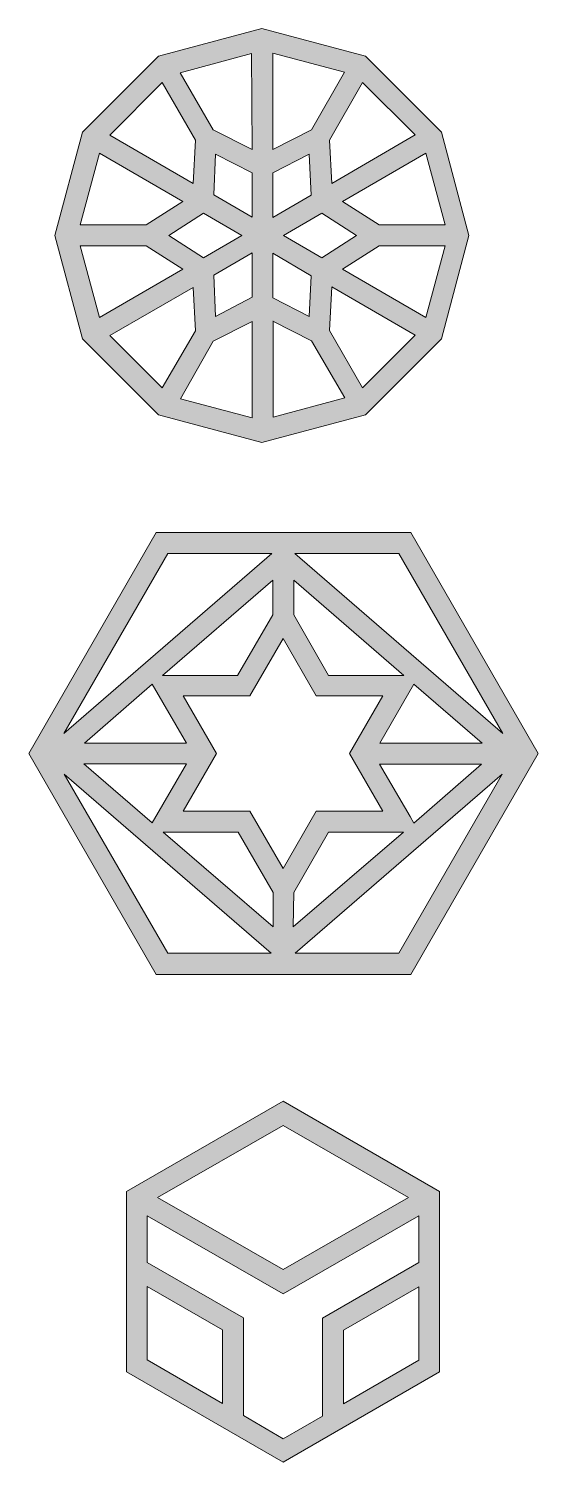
# Model space of a CAD drawing. Header units: millimetres. Extents: x -141 to 330, y -120 to 328.
# Drawn here: x -45 to -6.6, y 217.5 to 325.6 of the extents above; entities that cross this region are included whole.
import ezdxf

# ---------------------------------------------------------------- set-up
doc = ezdxf.new("R2010")
doc.units = ezdxf.units.MM
doc.header["$MEASUREMENT"] = 0
doc.layers.add('Layer 1', color=7, linetype='Continuous', lineweight=0)

msp = doc.modelspace()

# ---------------------------------------------------------------- hatches: boundary and pattern name
at = {"layer": 'Layer 1', "true_color": 0x231f20, "transparency": 33554687}
h = msp.add_hatch(color=250, dxfattribs=at)
h.dxf.hatch_style = 2
edge = h.paths.add_edge_path()
edge.add_spline(control_points=[(-15.06, 303.81), (-15.06, 303.81), (-21.34, 307.45), (-21.34, 307.45), (-21.34, 307.45), (-18.59, 309.21), (-18.59, 309.21), (-18.59, 309.21), (-13.62, 309.21), (-13.62, 309.21), (-13.62, 309.21), (-15.06, 303.81), (-15.06, 303.81)], knot_values=[0, 0, 0, 0, 1, 1, 1, 2, 2, 2, 3, 3, 3, 4, 4, 4, 4], degree=3, periodic=0)
edge = h.paths.add_edge_path()
edge.add_spline(control_points=[(-41.1, 309.21), (-41.1, 309.21), (-36.12, 309.21), (-36.12, 309.21), (-36.12, 309.21), (-33.37, 307.45), (-33.37, 307.45), (-33.37, 307.45), (-39.65, 303.81), (-39.65, 303.81), (-39.65, 303.81), (-41.1, 309.21), (-41.1, 309.21)], knot_values=[0, 0, 0, 0, 1, 1, 1, 2, 2, 2, 3, 3, 3, 4, 4, 4, 4], degree=3, periodic=0)
edge = h.paths.add_edge_path()
edge.add_spline(control_points=[(-39.65, 316.19), (-39.65, 316.19), (-33.37, 312.56), (-33.37, 312.56), (-33.37, 312.56), (-36.12, 310.8), (-36.12, 310.8), (-36.12, 310.8), (-41.1, 310.8), (-41.1, 310.8), (-41.1, 310.8), (-39.65, 316.19), (-39.65, 316.19)], knot_values=[0, 0, 0, 0, 1, 1, 1, 2, 2, 2, 3, 3, 3, 4, 4, 4, 4], degree=3, periodic=0)
edge = h.paths.add_edge_path()
edge.add_spline(control_points=[(-25.79, 309.99), (-25.79, 309.99), (-22.9, 311.68), (-22.9, 311.68), (-22.9, 311.68), (-20.28, 309.99), (-20.28, 309.99), (-20.28, 309.99), (-22.9, 308.29), (-22.9, 308.29), (-22.9, 308.29), (-25.79, 309.99), (-25.79, 309.99)], knot_values=[0, 0, 0, 0, 1, 1, 1, 2, 2, 2, 3, 3, 3, 4, 4, 4, 4], degree=3, periodic=0)
edge = h.paths.add_edge_path()
edge.add_spline(control_points=[(-22.33, 302.82), (-22.33, 302.82), (-22.15, 306.11), (-22.15, 306.11), (-22.15, 306.11), (-15.88, 302.47), (-15.88, 302.47), (-15.88, 302.47), (-19.83, 298.49), (-19.83, 298.49), (-19.83, 298.49), (-22.33, 302.82), (-22.33, 302.82)], knot_values=[0, 0, 0, 0, 1, 1, 1, 2, 2, 2, 3, 3, 3, 4, 4, 4, 4], degree=3, periodic=0)
edge = h.paths.add_edge_path()
edge.add_spline(control_points=[(-26.6, 303.53), (-26.6, 303.53), (-23.67, 302.05), (-23.67, 302.05), (-23.67, 302.05), (-21.17, 297.74), (-21.17, 297.74), (-21.17, 297.74), (-26.56, 296.3), (-26.56, 296.3), (-26.56, 296.3), (-26.56, 303.53), (-26.56, 303.53), (-26.56, 303.53), (-26.6, 303.53), (-26.6, 303.53)], knot_values=[0, 0, 0, 0, 1, 1, 1, 2, 2, 2, 3, 3, 3, 4, 4, 4, 5, 5, 5, 5], degree=3, periodic=0)
edge = h.paths.add_edge_path()
edge.add_spline(control_points=[(-31.08, 302.01), (-31.08, 302.01), (-28.15, 303.49), (-28.15, 303.49), (-28.15, 303.49), (-28.15, 296.23), (-28.15, 296.23), (-28.15, 296.23), (-33.55, 297.67), (-33.55, 297.67), (-33.55, 297.67), (-31.08, 302.01), (-31.08, 302.01)], knot_values=[0, 0, 0, 0, 1, 1, 1, 2, 2, 2, 3, 3, 3, 4, 4, 4, 4], degree=3, periodic=0)
edge = h.paths.add_edge_path()
edge.add_spline(control_points=[(-32.6, 306.07), (-32.6, 306.07), (-32.42, 302.79), (-32.42, 302.79), (-32.42, 302.79), (-34.93, 298.49), (-34.93, 298.49), (-34.93, 298.49), (-38.88, 302.44), (-38.88, 302.44), (-38.88, 302.44), (-32.6, 306.07), (-32.6, 306.07)], knot_values=[0, 0, 0, 0, 1, 1, 1, 2, 2, 2, 3, 3, 3, 4, 4, 4, 4], degree=3, periodic=0)
edge = h.paths.add_edge_path()
edge.add_spline(control_points=[(-28.93, 309.99), (-28.93, 309.99), (-31.82, 308.29), (-31.82, 308.29), (-31.82, 308.29), (-34.43, 309.99), (-34.43, 309.99), (-34.43, 309.99), (-31.82, 311.68), (-31.82, 311.68), (-31.82, 311.68), (-28.93, 309.99), (-28.93, 309.99)], knot_values=[0, 0, 0, 0, 1, 1, 1, 2, 2, 2, 3, 3, 3, 4, 4, 4, 4], degree=3, periodic=0)
edge = h.paths.add_edge_path()
edge.add_spline(control_points=[(-32.42, 317.18), (-32.42, 317.18), (-32.6, 313.9), (-32.6, 313.9), (-32.6, 313.9), (-38.88, 317.54), (-38.88, 317.54), (-38.88, 317.54), (-34.93, 321.52), (-34.93, 321.52), (-34.93, 321.52), (-32.42, 317.18), (-32.42, 317.18)], knot_values=[0, 0, 0, 0, 1, 1, 1, 2, 2, 2, 3, 3, 3, 4, 4, 4, 4], degree=3, periodic=0)
edge = h.paths.add_edge_path()
edge.add_spline(control_points=[(-28.15, 316.48), (-28.15, 316.48), (-31.08, 317.96), (-31.08, 317.96), (-31.08, 317.96), (-33.58, 322.26), (-33.58, 322.26), (-33.58, 322.26), (-28.19, 323.71), (-28.19, 323.71), (-28.19, 323.71), (-28.15, 316.48), (-28.15, 316.48), (-28.15, 316.48), (-28.15, 316.48), (-28.15, 316.48)], knot_values=[0, 0, 0, 0, 1, 1, 1, 2, 2, 2, 3, 3, 3, 4, 4, 4, 5, 5, 5, 5], degree=3, periodic=0)
edge = h.paths.add_edge_path()
edge.add_spline(control_points=[(-23.67, 317.96), (-23.67, 317.96), (-26.6, 316.48), (-26.6, 316.48), (-26.6, 316.48), (-26.6, 323.74), (-26.6, 323.74), (-26.6, 323.74), (-21.2, 322.3), (-21.2, 322.3), (-21.2, 322.3), (-23.67, 317.96), (-23.67, 317.96)], knot_values=[0, 0, 0, 0, 1, 1, 1, 2, 2, 2, 3, 3, 3, 4, 4, 4, 4], degree=3, periodic=0)
edge = h.paths.add_edge_path()
edge.add_spline(control_points=[(-26.6, 314.71), (-26.6, 314.71), (-23.85, 316.12), (-23.85, 316.12), (-23.85, 316.12), (-23.71, 313.02), (-23.71, 313.02), (-23.71, 313.02), (-26.6, 311.33), (-26.6, 311.33), (-26.6, 311.33), (-26.6, 314.71), (-26.6, 314.71)], knot_values=[0, 0, 0, 0, 1, 1, 1, 2, 2, 2, 3, 3, 3, 4, 4, 4, 4], degree=3, periodic=0)
edge = h.paths.add_edge_path()
edge.add_spline(control_points=[(-30.9, 316.12), (-30.9, 316.12), (-28.15, 314.71), (-28.15, 314.71), (-28.15, 314.71), (-28.15, 311.36), (-28.15, 311.36), (-28.15, 311.36), (-31.04, 313.05), (-31.04, 313.05), (-31.04, 313.05), (-30.9, 316.12), (-30.9, 316.12)], knot_values=[0, 0, 0, 0, 1, 1, 1, 2, 2, 2, 3, 3, 3, 4, 4, 4, 4], degree=3, periodic=0)
edge = h.paths.add_edge_path()
edge.add_spline(control_points=[(-30.9, 303.88), (-30.9, 303.88), (-31.04, 306.99), (-31.04, 306.99), (-31.04, 306.99), (-28.15, 308.68), (-28.15, 308.68), (-28.15, 308.68), (-28.15, 305.33), (-28.15, 305.33), (-28.15, 305.33), (-30.9, 303.88), (-30.9, 303.88)], knot_values=[0, 0, 0, 0, 1, 1, 1, 2, 2, 2, 3, 3, 3, 4, 4, 4, 4], degree=3, periodic=0)
edge = h.paths.add_edge_path()
edge.add_spline(control_points=[(-23.85, 303.88), (-23.85, 303.88), (-26.6, 305.29), (-26.6, 305.29), (-26.6, 305.29), (-26.6, 308.65), (-26.6, 308.65), (-26.6, 308.65), (-23.71, 306.95), (-23.71, 306.95), (-23.71, 306.95), (-23.85, 303.88), (-23.85, 303.88)], knot_values=[0, 0, 0, 0, 1, 1, 1, 2, 2, 2, 3, 3, 3, 4, 4, 4, 4], degree=3, periodic=0)
edge = h.paths.add_edge_path()
edge.add_spline(control_points=[(-22.15, 313.9), (-22.15, 313.9), (-22.33, 317.18), (-22.33, 317.18), (-22.33, 317.18), (-19.83, 321.52), (-19.83, 321.52), (-19.83, 321.52), (-15.88, 317.57), (-15.88, 317.57), (-15.88, 317.57), (-22.15, 313.9), (-22.15, 313.9)], knot_values=[0, 0, 0, 0, 1, 1, 1, 2, 2, 2, 3, 3, 3, 4, 4, 4, 4], degree=3, periodic=0)
edge = h.paths.add_edge_path()
edge.add_spline(control_points=[(-13.62, 310.8), (-13.62, 310.8), (-18.59, 310.8), (-18.59, 310.8), (-18.59, 310.8), (-21.34, 312.56), (-21.34, 312.56), (-21.34, 312.56), (-15.06, 316.19), (-15.06, 316.19), (-15.06, 316.19), (-13.62, 310.8), (-13.62, 310.8)], knot_values=[0, 0, 0, 0, 1, 1, 1, 2, 2, 2, 3, 3, 3, 4, 4, 4, 4], degree=3, periodic=0)
edge = h.paths.add_edge_path()
edge.add_spline(control_points=[(-13.9, 317.78), (-13.9, 317.78), (-19.61, 323.5), (-19.61, 323.5), (-19.61, 323.5), (-27.41, 325.58), (-27.41, 325.58), (-27.41, 325.58), (-35.21, 323.5), (-35.21, 323.5), (-35.21, 323.5), (-40.92, 317.78), (-40.92, 317.78), (-40.92, 317.78), (-43, 309.99), (-43, 309.99), (-43, 309.99), (-40.92, 302.19), (-40.92, 302.19), (-40.92, 302.19), (-35.21, 296.47), (-35.21, 296.47), (-35.21, 296.47), (-27.41, 294.39), (-27.41, 294.39), (-27.41, 294.39), (-19.61, 296.47), (-19.61, 296.47), (-19.61, 296.47), (-13.9, 302.19), (-13.9, 302.19), (-13.9, 302.19), (-11.82, 309.99), (-11.82, 309.99), (-11.82, 309.99), (-13.9, 317.78), (-13.9, 317.78)], knot_values=[0, 0, 0, 0, 1, 1, 1, 2, 2, 2, 3, 3, 3, 4, 4, 4, 5, 5, 5, 6, 6, 6, 7, 7, 7, 8, 8, 8, 9, 9, 9, 10, 10, 10, 11, 11, 11, 12, 12, 12, 12], degree=3, periodic=0)
h = msp.add_hatch(color=250, dxfattribs=at)
h.dxf.hatch_style = 2
edge = h.paths.add_edge_path()
edge.add_spline(control_points=[(-17.11, 255.87), (-17.11, 255.87), (-24.91, 255.87), (-24.91, 255.87), (-24.91, 255.87), (-9.31, 269.38), (-9.31, 269.38), (-9.31, 269.38), (-17.11, 255.87), (-17.11, 255.87)], knot_values=[0, 0, 0, 0, 1, 1, 1, 2, 2, 2, 3, 3, 3, 3], degree=3, periodic=0)
edge = h.paths.add_edge_path()
edge.add_spline(control_points=[(-42.3, 269.38), (-42.3, 269.38), (-26.71, 255.87), (-26.71, 255.87), (-26.71, 255.87), (-34.5, 255.87), (-34.5, 255.87), (-34.5, 255.87), (-42.3, 269.38), (-42.3, 269.38)], knot_values=[0, 0, 0, 0, 1, 1, 1, 2, 2, 2, 3, 3, 3, 3], degree=3, periodic=0)
edge = h.paths.add_edge_path()
edge.add_spline(control_points=[(-34.5, 286), (-34.5, 286), (-26.67, 286), (-26.67, 286), (-26.67, 286), (-42.33, 272.45), (-42.33, 272.45), (-42.33, 272.45), (-34.5, 286), (-34.5, 286)], knot_values=[0, 0, 0, 0, 1, 1, 1, 2, 2, 2, 3, 3, 3, 3], degree=3, periodic=0)
edge = h.paths.add_edge_path()
edge.add_spline(control_points=[(-9.28, 272.45), (-9.28, 272.45), (-24.94, 286), (-24.94, 286), (-24.94, 286), (-17.11, 286), (-17.11, 286), (-17.11, 286), (-9.28, 272.45), (-9.28, 272.45)], knot_values=[0, 0, 0, 0, 1, 1, 1, 2, 2, 2, 3, 3, 3, 3], degree=3, periodic=0)
edge = h.paths.add_edge_path()
edge.add_spline(control_points=[(-15.98, 265.68), (-15.98, 265.68), (-16.26, 266.17), (-16.26, 266.17), (-16.26, 266.17), (-18.56, 270.12), (-18.56, 270.12), (-18.56, 270.12), (-10.87, 270.12), (-10.87, 270.12), (-10.87, 270.12), (-15.98, 265.68), (-15.98, 265.68)], knot_values=[0, 0, 0, 0, 1, 1, 1, 2, 2, 2, 3, 3, 3, 4, 4, 4, 4], degree=3, periodic=0)
edge = h.paths.add_edge_path()
edge.add_spline(control_points=[(-25.01, 260.46), (-25.01, 260.46), (-22.4, 265.01), (-22.4, 265.01), (-22.4, 265.01), (-16.76, 265.01), (-16.76, 265.01), (-16.76, 265.01), (-25.05, 257.85), (-25.05, 257.85), (-25.05, 257.85), (-25.01, 260.46), (-25.01, 260.46)], knot_values=[0, 0, 0, 0, 1, 1, 1, 2, 2, 2, 3, 3, 3, 4, 4, 4, 4], degree=3, periodic=0)
edge = h.paths.add_edge_path()
edge.add_spline(control_points=[(-29.21, 265.01), (-29.21, 265.01), (-26.56, 260.46), (-26.56, 260.46), (-26.56, 260.46), (-26.56, 257.85), (-26.56, 257.85), (-26.56, 257.85), (-34.85, 265.01), (-34.85, 265.01), (-34.85, 265.01), (-29.21, 265.01), (-29.21, 265.01)], knot_values=[0, 0, 0, 0, 1, 1, 1, 2, 2, 2, 3, 3, 3, 4, 4, 4, 4], degree=3, periodic=0)
edge = h.paths.add_edge_path()
edge.add_spline(control_points=[(-33.09, 270.16), (-33.09, 270.16), (-35.67, 265.71), (-35.67, 265.71), (-35.67, 265.71), (-40.82, 270.16), (-40.82, 270.16), (-40.82, 270.16), (-33.09, 270.16), (-33.09, 270.16)], knot_values=[0, 0, 0, 0, 1, 1, 1, 2, 2, 2, 3, 3, 3, 3], degree=3, periodic=0)
edge = h.paths.add_edge_path()
edge.add_spline(control_points=[(-35.67, 276.15), (-35.67, 276.15), (-33.09, 271.71), (-33.09, 271.71), (-33.09, 271.71), (-40.78, 271.71), (-40.78, 271.71), (-40.78, 271.71), (-35.67, 276.15), (-35.67, 276.15)], knot_values=[0, 0, 0, 0, 1, 1, 1, 2, 2, 2, 3, 3, 3, 3], degree=3, periodic=0)
edge = h.paths.add_edge_path()
edge.add_spline(control_points=[(-26.6, 281.38), (-26.6, 281.38), (-29.25, 276.82), (-29.25, 276.82), (-29.25, 276.82), (-34.89, 276.82), (-34.89, 276.82), (-34.89, 276.82), (-26.6, 283.99), (-26.6, 283.99), (-26.6, 283.99), (-26.6, 281.38), (-26.6, 281.38)], knot_values=[0, 0, 0, 0, 1, 1, 1, 2, 2, 2, 3, 3, 3, 4, 4, 4, 4], degree=3, periodic=0)
edge = h.paths.add_edge_path()
edge.add_spline(control_points=[(-22.4, 276.82), (-22.4, 276.82), (-25.01, 281.38), (-25.01, 281.38), (-25.01, 281.38), (-25.01, 283.99), (-25.01, 283.99), (-25.01, 283.99), (-16.72, 276.82), (-16.72, 276.82), (-16.72, 276.82), (-22.4, 276.82), (-22.4, 276.82)], knot_values=[0, 0, 0, 0, 1, 1, 1, 2, 2, 2, 3, 3, 3, 4, 4, 4, 4], degree=3, periodic=0)
edge = h.paths.add_edge_path()
edge.add_spline(control_points=[(-15.98, 276.15), (-15.98, 276.15), (-10.83, 271.71), (-10.83, 271.71), (-10.83, 271.71), (-18.52, 271.71), (-18.52, 271.71), (-18.52, 271.71), (-15.98, 276.15), (-15.98, 276.15)], knot_values=[0, 0, 0, 0, 1, 1, 1, 2, 2, 2, 3, 3, 3, 3], degree=3, periodic=0)
edge = h.paths.add_edge_path()
edge.add_spline(control_points=[(-25.82, 262.25), (-25.82, 262.25), (-28.33, 266.59), (-28.33, 266.59), (-28.33, 266.59), (-33.34, 266.59), (-33.34, 266.59), (-33.34, 266.59), (-30.83, 270.93), (-30.83, 270.93), (-30.83, 270.93), (-33.34, 275.27), (-33.34, 275.27), (-33.34, 275.27), (-28.33, 275.27), (-28.33, 275.27), (-28.33, 275.27), (-25.82, 279.61), (-25.82, 279.61), (-25.82, 279.61), (-23.32, 275.27), (-23.32, 275.27), (-23.32, 275.27), (-18.31, 275.27), (-18.31, 275.27), (-18.31, 275.27), (-20.81, 270.93), (-20.81, 270.93), (-20.81, 270.93), (-18.31, 266.59), (-18.31, 266.59), (-18.31, 266.59), (-23.32, 266.59), (-23.32, 266.59), (-23.32, 266.59), (-25.82, 262.25), (-25.82, 262.25)], knot_values=[0, 0, 0, 0, 1, 1, 1, 2, 2, 2, 3, 3, 3, 4, 4, 4, 5, 5, 5, 6, 6, 6, 7, 7, 7, 8, 8, 8, 9, 9, 9, 10, 10, 10, 11, 11, 11, 12, 12, 12, 12], degree=3, periodic=0)
edge = h.paths.add_edge_path()
edge.add_spline(control_points=[(-16.19, 287.58), (-16.19, 287.58), (-35.38, 287.58), (-35.38, 287.58), (-35.38, 287.58), (-44.98, 270.93), (-44.98, 270.93), (-44.98, 270.93), (-35.38, 254.28), (-35.38, 254.28), (-35.38, 254.28), (-16.19, 254.28), (-16.19, 254.28), (-16.19, 254.28), (-6.6, 270.93), (-6.6, 270.93), (-6.6, 270.93), (-16.19, 287.58), (-16.19, 287.58)], knot_values=[0, 0, 0, 0, 1, 1, 1, 2, 2, 2, 3, 3, 3, 4, 4, 4, 5, 5, 5, 6, 6, 6, 6], degree=3, periodic=0)
h = msp.add_hatch(color=250, dxfattribs=at)
h.dxf.hatch_style = 2
edge = h.paths.add_edge_path()
edge.add_spline(control_points=[(-21.27, 221.9), (-21.27, 221.9), (-21.27, 227.44), (-21.27, 227.44), (-21.27, 227.44), (-15.59, 230.72), (-15.59, 230.72), (-15.59, 230.72), (-15.59, 225.18), (-15.59, 225.18), (-15.59, 225.18), (-21.27, 221.9), (-21.27, 221.9)], knot_values=[0, 0, 0, 0, 1, 1, 1, 2, 2, 2, 3, 3, 3, 4, 4, 4, 4], degree=3, periodic=0)
edge = h.paths.add_edge_path()
edge.add_spline(control_points=[(-28.79, 221.02), (-28.79, 221.02), (-28.79, 228.39), (-28.79, 228.39), (-28.79, 228.39), (-36.05, 232.55), (-36.05, 232.55), (-36.05, 232.55), (-36.05, 236.08), (-36.05, 236.08), (-36.05, 236.08), (-25.82, 230.19), (-25.82, 230.19), (-25.82, 230.19), (-15.59, 236.08), (-15.59, 236.08), (-15.59, 236.08), (-15.59, 232.55), (-15.59, 232.55), (-15.59, 232.55), (-22.86, 228.35), (-22.86, 228.35), (-22.86, 228.35), (-22.86, 220.98), (-22.86, 220.98), (-22.86, 220.98), (-25.82, 219.25), (-25.82, 219.25), (-25.82, 219.25), (-28.79, 221.02), (-28.79, 221.02)], knot_values=[0, 0, 0, 0, 1, 1, 1, 2, 2, 2, 3, 3, 3, 4, 4, 4, 5, 5, 5, 6, 6, 6, 7, 7, 7, 8, 8, 8, 9, 9, 9, 10, 10, 10, 10], degree=3, periodic=0)
edge = h.paths.add_edge_path()
edge.add_spline(control_points=[(-36.05, 230.75), (-36.05, 230.75), (-30.37, 227.47), (-30.37, 227.47), (-30.37, 227.47), (-30.37, 221.93), (-30.37, 221.93), (-30.37, 221.93), (-36.05, 225.21), (-36.05, 225.21), (-36.05, 225.21), (-36.05, 230.75), (-36.05, 230.75)], knot_values=[0, 0, 0, 0, 1, 1, 1, 2, 2, 2, 3, 3, 3, 4, 4, 4, 4], degree=3, periodic=0)
edge = h.paths.add_edge_path()
edge.add_spline(control_points=[(-16.37, 237.45), (-16.37, 237.45), (-25.82, 232.02), (-25.82, 232.02), (-25.82, 232.02), (-35.28, 237.45), (-35.28, 237.45), (-35.28, 237.45), (-25.82, 242.89), (-25.82, 242.89), (-25.82, 242.89), (-16.37, 237.45), (-16.37, 237.45)], knot_values=[0, 0, 0, 0, 1, 1, 1, 2, 2, 2, 3, 3, 3, 4, 4, 4, 4], degree=3, periodic=0)
edge = h.paths.add_edge_path()
edge.add_spline(control_points=[(-25.82, 244.72), (-25.82, 244.72), (-37.61, 237.91), (-37.61, 237.91), (-37.61, 237.91), (-37.61, 224.3), (-37.61, 224.3), (-37.61, 224.3), (-25.82, 217.49), (-25.82, 217.49), (-25.82, 217.49), (-14.04, 224.3), (-14.04, 224.3), (-14.04, 224.3), (-14.04, 237.91), (-14.04, 237.91), (-14.04, 237.91), (-25.82, 244.72), (-25.82, 244.72)], knot_values=[0, 0, 0, 0, 1, 1, 1, 2, 2, 2, 3, 3, 3, 4, 4, 4, 5, 5, 5, 6, 6, 6, 6], degree=3, periodic=0)

# ---------------------------------------------------------------- linework, layer by layer
at = {"layer": 'Layer 1'}
for points, knots in [([(-13.9, 317.78), (-13.9, 317.78), (-19.61, 323.5), (-19.61, 323.5), (-19.61, 323.5), (-27.41, 325.58), (-27.41, 325.58), (-27.41, 325.58), (-35.21, 323.5), (-35.21, 323.5), (-35.21, 323.5), (-40.92, 317.78), (-40.92, 317.78), (-40.92, 317.78), (-43, 309.99), (-43, 309.99), (-43, 309.99), (-40.92, 302.19), (-40.92, 302.19), (-40.92, 302.19), (-35.21, 296.47), (-35.21, 296.47), (-35.21, 296.47), (-27.41, 294.39), (-27.41, 294.39), (-27.41, 294.39), (-19.61, 296.47), (-19.61, 296.47), (-19.61, 296.47), (-13.9, 302.19), (-13.9, 302.19), (-13.9, 302.19), (-11.82, 309.99), (-11.82, 309.99), (-11.82, 309.99), (-13.9, 317.78), (-13.9, 317.78)], [0, 0, 0, 0, 1, 1, 1, 2, 2, 2, 3, 3, 3, 4, 4, 4, 5, 5, 5, 6, 6, 6, 7, 7, 7, 8, 8, 8, 9, 9, 9, 10, 10, 10, 11, 11, 11, 12, 12, 12, 12]), ([(-28.15, 316.48), (-28.15, 316.48), (-31.08, 317.96), (-31.08, 317.96), (-31.08, 317.96), (-33.58, 322.26), (-33.58, 322.26), (-33.58, 322.26), (-28.19, 323.71), (-28.19, 323.71), (-28.19, 323.71), (-28.15, 316.48), (-28.15, 316.48), (-28.15, 316.48), (-28.15, 316.48), (-28.15, 316.48)], [0, 0, 0, 0, 1, 1, 1, 2, 2, 2, 3, 3, 3, 4, 4, 4, 5, 5, 5, 5]), ([(-23.67, 317.96), (-23.67, 317.96), (-26.6, 316.48), (-26.6, 316.48), (-26.6, 316.48), (-26.6, 323.74), (-26.6, 323.74), (-26.6, 323.74), (-21.2, 322.3), (-21.2, 322.3), (-21.2, 322.3), (-23.67, 317.96), (-23.67, 317.96)], [0, 0, 0, 0, 1, 1, 1, 2, 2, 2, 3, 3, 3, 4, 4, 4, 4]), ([(-32.42, 317.18), (-32.42, 317.18), (-32.6, 313.9), (-32.6, 313.9), (-32.6, 313.9), (-38.88, 317.54), (-38.88, 317.54), (-38.88, 317.54), (-34.93, 321.52), (-34.93, 321.52), (-34.93, 321.52), (-32.42, 317.18), (-32.42, 317.18)], [0, 0, 0, 0, 1, 1, 1, 2, 2, 2, 3, 3, 3, 4, 4, 4, 4]), ([(-22.15, 313.9), (-22.15, 313.9), (-22.33, 317.18), (-22.33, 317.18), (-22.33, 317.18), (-19.83, 321.52), (-19.83, 321.52), (-19.83, 321.52), (-15.88, 317.57), (-15.88, 317.57), (-15.88, 317.57), (-22.15, 313.9), (-22.15, 313.9)], [0, 0, 0, 0, 1, 1, 1, 2, 2, 2, 3, 3, 3, 4, 4, 4, 4]), ([(-39.65, 316.19), (-39.65, 316.19), (-33.37, 312.56), (-33.37, 312.56), (-33.37, 312.56), (-36.12, 310.8), (-36.12, 310.8), (-36.12, 310.8), (-41.1, 310.8), (-41.1, 310.8), (-41.1, 310.8), (-39.65, 316.19), (-39.65, 316.19)], [0, 0, 0, 0, 1, 1, 1, 2, 2, 2, 3, 3, 3, 4, 4, 4, 4]), ([(-30.9, 316.12), (-30.9, 316.12), (-28.15, 314.71), (-28.15, 314.71), (-28.15, 314.71), (-28.15, 311.36), (-28.15, 311.36), (-28.15, 311.36), (-31.04, 313.05), (-31.04, 313.05), (-31.04, 313.05), (-30.9, 316.12), (-30.9, 316.12)], [0, 0, 0, 0, 1, 1, 1, 2, 2, 2, 3, 3, 3, 4, 4, 4, 4]), ([(-26.6, 314.71), (-26.6, 314.71), (-23.85, 316.12), (-23.85, 316.12), (-23.85, 316.12), (-23.71, 313.02), (-23.71, 313.02), (-23.71, 313.02), (-26.6, 311.33), (-26.6, 311.33), (-26.6, 311.33), (-26.6, 314.71), (-26.6, 314.71)], [0, 0, 0, 0, 1, 1, 1, 2, 2, 2, 3, 3, 3, 4, 4, 4, 4]), ([(-13.62, 310.8), (-13.62, 310.8), (-18.59, 310.8), (-18.59, 310.8), (-18.59, 310.8), (-21.34, 312.56), (-21.34, 312.56), (-21.34, 312.56), (-15.06, 316.19), (-15.06, 316.19), (-15.06, 316.19), (-13.62, 310.8), (-13.62, 310.8)], [0, 0, 0, 0, 1, 1, 1, 2, 2, 2, 3, 3, 3, 4, 4, 4, 4]), ([(-28.93, 309.99), (-28.93, 309.99), (-31.82, 308.29), (-31.82, 308.29), (-31.82, 308.29), (-34.43, 309.99), (-34.43, 309.99), (-34.43, 309.99), (-31.82, 311.68), (-31.82, 311.68), (-31.82, 311.68), (-28.93, 309.99), (-28.93, 309.99)], [0, 0, 0, 0, 1, 1, 1, 2, 2, 2, 3, 3, 3, 4, 4, 4, 4]), ([(-25.79, 309.99), (-25.79, 309.99), (-22.9, 311.68), (-22.9, 311.68), (-22.9, 311.68), (-20.28, 309.99), (-20.28, 309.99), (-20.28, 309.99), (-22.9, 308.29), (-22.9, 308.29), (-22.9, 308.29), (-25.79, 309.99), (-25.79, 309.99)], [0, 0, 0, 0, 1, 1, 1, 2, 2, 2, 3, 3, 3, 4, 4, 4, 4]), ([(-41.1, 309.21), (-41.1, 309.21), (-36.12, 309.21), (-36.12, 309.21), (-36.12, 309.21), (-33.37, 307.45), (-33.37, 307.45), (-33.37, 307.45), (-39.65, 303.81), (-39.65, 303.81), (-39.65, 303.81), (-41.1, 309.21), (-41.1, 309.21)], [0, 0, 0, 0, 1, 1, 1, 2, 2, 2, 3, 3, 3, 4, 4, 4, 4]), ([(-15.06, 303.81), (-15.06, 303.81), (-21.34, 307.45), (-21.34, 307.45), (-21.34, 307.45), (-18.59, 309.21), (-18.59, 309.21), (-18.59, 309.21), (-13.62, 309.21), (-13.62, 309.21), (-13.62, 309.21), (-15.06, 303.81), (-15.06, 303.81)], [0, 0, 0, 0, 1, 1, 1, 2, 2, 2, 3, 3, 3, 4, 4, 4, 4]), ([(-30.9, 303.88), (-30.9, 303.88), (-31.04, 306.99), (-31.04, 306.99), (-31.04, 306.99), (-28.15, 308.68), (-28.15, 308.68), (-28.15, 308.68), (-28.15, 305.33), (-28.15, 305.33), (-28.15, 305.33), (-30.9, 303.88), (-30.9, 303.88)], [0, 0, 0, 0, 1, 1, 1, 2, 2, 2, 3, 3, 3, 4, 4, 4, 4]), ([(-23.85, 303.88), (-23.85, 303.88), (-26.6, 305.29), (-26.6, 305.29), (-26.6, 305.29), (-26.6, 308.65), (-26.6, 308.65), (-26.6, 308.65), (-23.71, 306.95), (-23.71, 306.95), (-23.71, 306.95), (-23.85, 303.88), (-23.85, 303.88)], [0, 0, 0, 0, 1, 1, 1, 2, 2, 2, 3, 3, 3, 4, 4, 4, 4]), ([(-32.6, 306.07), (-32.6, 306.07), (-32.42, 302.79), (-32.42, 302.79), (-32.42, 302.79), (-34.93, 298.49), (-34.93, 298.49), (-34.93, 298.49), (-38.88, 302.44), (-38.88, 302.44), (-38.88, 302.44), (-32.6, 306.07), (-32.6, 306.07)], [0, 0, 0, 0, 1, 1, 1, 2, 2, 2, 3, 3, 3, 4, 4, 4, 4]), ([(-22.33, 302.82), (-22.33, 302.82), (-22.15, 306.11), (-22.15, 306.11), (-22.15, 306.11), (-15.88, 302.47), (-15.88, 302.47), (-15.88, 302.47), (-19.83, 298.49), (-19.83, 298.49), (-19.83, 298.49), (-22.33, 302.82), (-22.33, 302.82)], [0, 0, 0, 0, 1, 1, 1, 2, 2, 2, 3, 3, 3, 4, 4, 4, 4]), ([(-31.08, 302.01), (-31.08, 302.01), (-28.15, 303.49), (-28.15, 303.49), (-28.15, 303.49), (-28.15, 296.23), (-28.15, 296.23), (-28.15, 296.23), (-33.55, 297.67), (-33.55, 297.67), (-33.55, 297.67), (-31.08, 302.01), (-31.08, 302.01)], [0, 0, 0, 0, 1, 1, 1, 2, 2, 2, 3, 3, 3, 4, 4, 4, 4]), ([(-26.6, 303.53), (-26.6, 303.53), (-23.67, 302.05), (-23.67, 302.05), (-23.67, 302.05), (-21.17, 297.74), (-21.17, 297.74), (-21.17, 297.74), (-26.56, 296.3), (-26.56, 296.3), (-26.56, 296.3), (-26.56, 303.53), (-26.56, 303.53), (-26.56, 303.53), (-26.6, 303.53), (-26.6, 303.53)], [0, 0, 0, 0, 1, 1, 1, 2, 2, 2, 3, 3, 3, 4, 4, 4, 5, 5, 5, 5]), ([(-16.19, 287.58), (-16.19, 287.58), (-35.38, 287.58), (-35.38, 287.58), (-35.38, 287.58), (-44.98, 270.93), (-44.98, 270.93), (-44.98, 270.93), (-35.38, 254.28), (-35.38, 254.28), (-35.38, 254.28), (-16.19, 254.28), (-16.19, 254.28), (-16.19, 254.28), (-6.6, 270.93), (-6.6, 270.93), (-6.6, 270.93), (-16.19, 287.58), (-16.19, 287.58)], [0, 0, 0, 0, 1, 1, 1, 2, 2, 2, 3, 3, 3, 4, 4, 4, 5, 5, 5, 6, 6, 6, 6]), ([(-34.5, 286), (-34.5, 286), (-26.67, 286), (-26.67, 286), (-26.67, 286), (-42.33, 272.45), (-42.33, 272.45), (-42.33, 272.45), (-34.5, 286), (-34.5, 286)], [0, 0, 0, 0, 1, 1, 1, 2, 2, 2, 3, 3, 3, 3]), ([(-9.28, 272.45), (-9.28, 272.45), (-24.94, 286), (-24.94, 286), (-24.94, 286), (-17.11, 286), (-17.11, 286), (-17.11, 286), (-9.28, 272.45), (-9.28, 272.45)], [0, 0, 0, 0, 1, 1, 1, 2, 2, 2, 3, 3, 3, 3]), ([(-26.6, 281.38), (-26.6, 281.38), (-29.25, 276.82), (-29.25, 276.82), (-29.25, 276.82), (-34.89, 276.82), (-34.89, 276.82), (-34.89, 276.82), (-26.6, 283.99), (-26.6, 283.99), (-26.6, 283.99), (-26.6, 281.38), (-26.6, 281.38)], [0, 0, 0, 0, 1, 1, 1, 2, 2, 2, 3, 3, 3, 4, 4, 4, 4]), ([(-22.4, 276.82), (-22.4, 276.82), (-25.01, 281.38), (-25.01, 281.38), (-25.01, 281.38), (-25.01, 283.99), (-25.01, 283.99), (-25.01, 283.99), (-16.72, 276.82), (-16.72, 276.82), (-16.72, 276.82), (-22.4, 276.82), (-22.4, 276.82)], [0, 0, 0, 0, 1, 1, 1, 2, 2, 2, 3, 3, 3, 4, 4, 4, 4]), ([(-25.82, 262.25), (-25.82, 262.25), (-28.33, 266.59), (-28.33, 266.59), (-28.33, 266.59), (-33.34, 266.59), (-33.34, 266.59), (-33.34, 266.59), (-30.83, 270.93), (-30.83, 270.93), (-30.83, 270.93), (-33.34, 275.27), (-33.34, 275.27), (-33.34, 275.27), (-28.33, 275.27), (-28.33, 275.27), (-28.33, 275.27), (-25.82, 279.61), (-25.82, 279.61), (-25.82, 279.61), (-23.32, 275.27), (-23.32, 275.27), (-23.32, 275.27), (-18.31, 275.27), (-18.31, 275.27), (-18.31, 275.27), (-20.81, 270.93), (-20.81, 270.93), (-20.81, 270.93), (-18.31, 266.59), (-18.31, 266.59), (-18.31, 266.59), (-23.32, 266.59), (-23.32, 266.59), (-23.32, 266.59), (-25.82, 262.25), (-25.82, 262.25)], [0, 0, 0, 0, 1, 1, 1, 2, 2, 2, 3, 3, 3, 4, 4, 4, 5, 5, 5, 6, 6, 6, 7, 7, 7, 8, 8, 8, 9, 9, 9, 10, 10, 10, 11, 11, 11, 12, 12, 12, 12]), ([(-35.67, 276.15), (-35.67, 276.15), (-33.09, 271.71), (-33.09, 271.71), (-33.09, 271.71), (-40.78, 271.71), (-40.78, 271.71), (-40.78, 271.71), (-35.67, 276.15), (-35.67, 276.15)], [0, 0, 0, 0, 1, 1, 1, 2, 2, 2, 3, 3, 3, 3]), ([(-15.98, 276.15), (-15.98, 276.15), (-10.83, 271.71), (-10.83, 271.71), (-10.83, 271.71), (-18.52, 271.71), (-18.52, 271.71), (-18.52, 271.71), (-15.98, 276.15), (-15.98, 276.15)], [0, 0, 0, 0, 1, 1, 1, 2, 2, 2, 3, 3, 3, 3]), ([(-42.3, 269.38), (-42.3, 269.38), (-26.71, 255.87), (-26.71, 255.87), (-26.71, 255.87), (-34.5, 255.87), (-34.5, 255.87), (-34.5, 255.87), (-42.3, 269.38), (-42.3, 269.38)], [0, 0, 0, 0, 1, 1, 1, 2, 2, 2, 3, 3, 3, 3]), ([(-33.09, 270.16), (-33.09, 270.16), (-35.67, 265.71), (-35.67, 265.71), (-35.67, 265.71), (-40.82, 270.16), (-40.82, 270.16), (-40.82, 270.16), (-33.09, 270.16), (-33.09, 270.16)], [0, 0, 0, 0, 1, 1, 1, 2, 2, 2, 3, 3, 3, 3]), ([(-17.11, 255.87), (-17.11, 255.87), (-24.91, 255.87), (-24.91, 255.87), (-24.91, 255.87), (-9.31, 269.38), (-9.31, 269.38), (-9.31, 269.38), (-17.11, 255.87), (-17.11, 255.87)], [0, 0, 0, 0, 1, 1, 1, 2, 2, 2, 3, 3, 3, 3]), ([(-15.98, 265.68), (-15.98, 265.68), (-16.26, 266.17), (-16.26, 266.17), (-16.26, 266.17), (-18.56, 270.12), (-18.56, 270.12), (-18.56, 270.12), (-10.87, 270.12), (-10.87, 270.12), (-10.87, 270.12), (-15.98, 265.68), (-15.98, 265.68)], [0, 0, 0, 0, 1, 1, 1, 2, 2, 2, 3, 3, 3, 4, 4, 4, 4]), ([(-29.21, 265.01), (-29.21, 265.01), (-26.56, 260.46), (-26.56, 260.46), (-26.56, 260.46), (-26.56, 257.85), (-26.56, 257.85), (-26.56, 257.85), (-34.85, 265.01), (-34.85, 265.01), (-34.85, 265.01), (-29.21, 265.01), (-29.21, 265.01)], [0, 0, 0, 0, 1, 1, 1, 2, 2, 2, 3, 3, 3, 4, 4, 4, 4]), ([(-25.01, 260.46), (-25.01, 260.46), (-22.4, 265.01), (-22.4, 265.01), (-22.4, 265.01), (-16.76, 265.01), (-16.76, 265.01), (-16.76, 265.01), (-25.05, 257.85), (-25.05, 257.85), (-25.05, 257.85), (-25.01, 260.46), (-25.01, 260.46)], [0, 0, 0, 0, 1, 1, 1, 2, 2, 2, 3, 3, 3, 4, 4, 4, 4]), ([(-25.82, 244.72), (-25.82, 244.72), (-37.61, 237.91), (-37.61, 237.91), (-37.61, 237.91), (-37.61, 224.3), (-37.61, 224.3), (-37.61, 224.3), (-25.82, 217.49), (-25.82, 217.49), (-25.82, 217.49), (-14.04, 224.3), (-14.04, 224.3), (-14.04, 224.3), (-14.04, 237.91), (-14.04, 237.91), (-14.04, 237.91), (-25.82, 244.72), (-25.82, 244.72)], [0, 0, 0, 0, 1, 1, 1, 2, 2, 2, 3, 3, 3, 4, 4, 4, 5, 5, 5, 6, 6, 6, 6]), ([(-16.37, 237.45), (-16.37, 237.45), (-25.82, 232.02), (-25.82, 232.02), (-25.82, 232.02), (-35.28, 237.45), (-35.28, 237.45), (-35.28, 237.45), (-25.82, 242.89), (-25.82, 242.89), (-25.82, 242.89), (-16.37, 237.45), (-16.37, 237.45)], [0, 0, 0, 0, 1, 1, 1, 2, 2, 2, 3, 3, 3, 4, 4, 4, 4]), ([(-28.79, 221.02), (-28.79, 221.02), (-28.79, 228.39), (-28.79, 228.39), (-28.79, 228.39), (-36.05, 232.55), (-36.05, 232.55), (-36.05, 232.55), (-36.05, 236.08), (-36.05, 236.08), (-36.05, 236.08), (-25.82, 230.19), (-25.82, 230.19), (-25.82, 230.19), (-15.59, 236.08), (-15.59, 236.08), (-15.59, 236.08), (-15.59, 232.55), (-15.59, 232.55), (-15.59, 232.55), (-22.86, 228.35), (-22.86, 228.35), (-22.86, 228.35), (-22.86, 220.98), (-22.86, 220.98), (-22.86, 220.98), (-25.82, 219.25), (-25.82, 219.25), (-25.82, 219.25), (-28.79, 221.02), (-28.79, 221.02)], [0, 0, 0, 0, 1, 1, 1, 2, 2, 2, 3, 3, 3, 4, 4, 4, 5, 5, 5, 6, 6, 6, 7, 7, 7, 8, 8, 8, 9, 9, 9, 10, 10, 10, 10]), ([(-36.05, 230.75), (-36.05, 230.75), (-30.37, 227.47), (-30.37, 227.47), (-30.37, 227.47), (-30.37, 221.93), (-30.37, 221.93), (-30.37, 221.93), (-36.05, 225.21), (-36.05, 225.21), (-36.05, 225.21), (-36.05, 230.75), (-36.05, 230.75)], [0, 0, 0, 0, 1, 1, 1, 2, 2, 2, 3, 3, 3, 4, 4, 4, 4]), ([(-21.27, 221.9), (-21.27, 221.9), (-21.27, 227.44), (-21.27, 227.44), (-21.27, 227.44), (-15.59, 230.72), (-15.59, 230.72), (-15.59, 230.72), (-15.59, 225.18), (-15.59, 225.18), (-15.59, 225.18), (-21.27, 221.9), (-21.27, 221.9)], [0, 0, 0, 0, 1, 1, 1, 2, 2, 2, 3, 3, 3, 4, 4, 4, 4])]:
    msp.add_open_spline(points, degree=3, knots=knots, dxfattribs=at)

doc.saveas('drawing.dxf')
